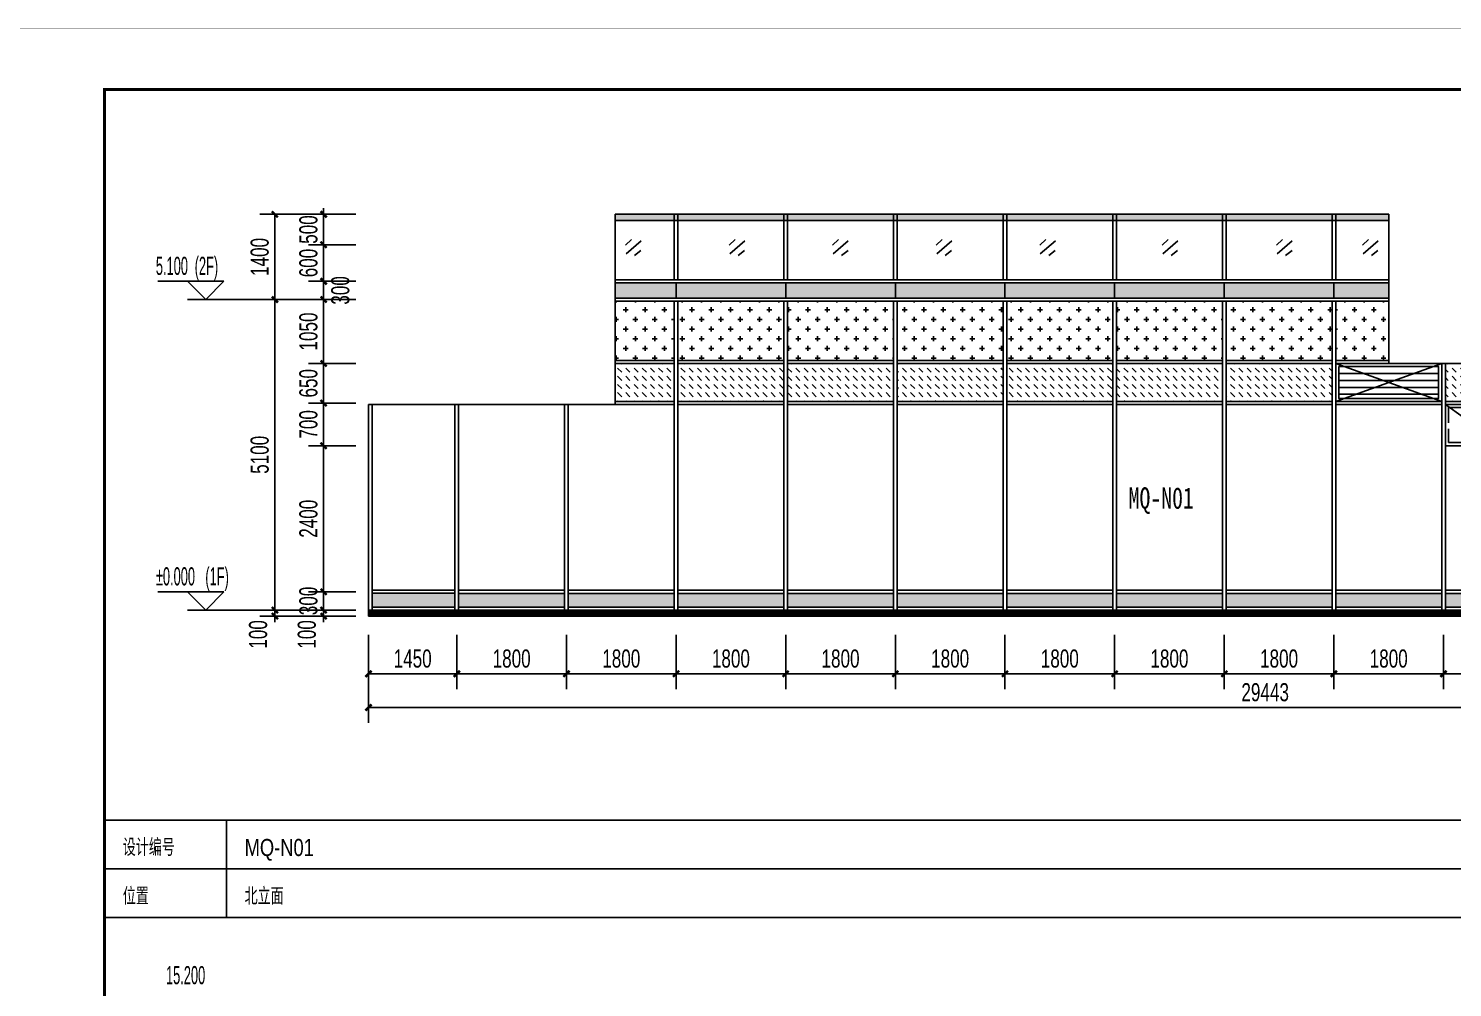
# Model space of a CAD drawing. Extents: x -483182 to 812890, y -390528 to -214858.
# Drawn here: x -208629 to -185248, y -310142 to -294389 of the extents above; entities that cross this region are included whole.
import ezdxf

# ---------------------------------------------------------------- set-up
doc = ezdxf.new("R2010")
doc.units = 0
doc.header["$LTSCALE"] = 1000
doc.header["$MEASUREMENT"] = 0
doc.linetypes.add('ACAD_ISO05W100', pattern=[34, 24, -3, 0.5, -3, 0.5, -3])
doc.linetypes.add('DASH', pattern=[0.35, 0.25, -0.1])
for name, color, linetype in [('01-标注_尺寸', 124, 'Continuous'), ('01-标注_标高', 200, 'Continuous'), ('01-标注_符号', 200, 'Continuous'), ('02-TEXT_标注', 130, 'Continuous'), ('05-填充_156', 156, 'Continuous'), ('05-填充_168', 168, 'Continuous'), ('05-填充_18', 18, 'Continuous'), ('A-0-图名图例', 2, 'Continuous'), ('A-C_窗', 140, 'Continuous'), ('A-E_栏杆', 232, 'Continuous'), ('外墙百叶', 162, 'Continuous')]:
    doc.layers.add(name, color=color, linetype=linetype)
doc.layers.add('04-不打印_辅助线', color=165, linetype='Continuous', plot=False)
doc.styles.add('_TCH_DIM', font='ros.shx', dxfattribs={"width": 0.75, "bigfont": 'jd.shx'})
doc.styles.add('_TCH_DIM_T3', font='ros.shx', dxfattribs={"width": 0.705882, "bigfont": 'jd.shx'})
doc.styles.get("Standard").update_dxf_attribs({"font": 'STXIHEI_0.TTF', "width": 0.75})
doc.dimstyles.new('_TCH_ARCH&&100', dxfattribs={"dimtxt": 297.5, "dimasz": 100, "dimexe": 250, "dimexo": 300, "dimgap": 100, "dimtad": 1, "dimdec": 0, "dimzin": 0, "dimdsep": 46, "dimtxsty": '_TCH_DIM_T3', "dimblk": 'ARCHTICK', "dimcen": 0.09, "dimclrt": 7, "dimazin": 2, "dimtfac": 1, "dimtdec": 0, "dimtix": 1, "dimtmove": 2, "dimatfit": 3, "dimfxl": 0, "dimtolj": 1, "dimtzin": 0, "dimarcsym": 0})

# ---------------------------------------------------------------- blocks, each defined once
blk = doc.blocks.new('*U325')
at = {"layer": '05-填充_168'}
h = blk.add_hatch(color=256, dxfattribs=at)
h.dxf.hatch_style = 1
h.paths.add_polyline_path([(0, 50), (1360, 50), (1360, 275), (0, 275)])
for points in [[(0, 325), (1360, 325)], [(0, 275), (1360, 275)], [(0, 50), (1360, 50)], [(0, 0), (1360, 0)]]:
    blk.add_lwpolyline(points)
blk.add_lwpolyline([(0, 50), (1360, 50), (1360, 275), (0, 275)], close=True)
blk = doc.blocks.new('*U464')
at = {"layer": '05-填充_156'}
h = blk.add_hatch(dxfattribs=at)
h.set_pattern_fill('DASH', color=256, scale=100, angle=315)
h.set_pattern_definition([(315, (17475, 318054.43), (134.703842, -3e-14), [95.25, -95.25])])
h.paths.add_polyline_path([(0, 50), (1740, 50), (1740, 675), (0, 675)])
blk.add_lwpolyline([(0, 50), (1740, 50), (1740, 675), (0, 675)], close=True)
for points in [[(0, 50), (1740, 50)], [(0, 0), (1740, 0)]]:
    blk.add_lwpolyline(points)
blk = doc.blocks.new('*U323')
at = {"layer": 'A-C_窗'}
blk.add_blockref('*U464', (-870, -312.5), dxfattribs=at)
blk = doc.blocks.new('kdytu')
at = {"layer": '05-填充_168'}
h = blk.add_hatch(color=256, dxfattribs=at)
h.dxf.hatch_style = 1
h.paths.add_polyline_path([(0, 50), (1740, 50), (1740, 275), (0, 275)])
for points in [[(0, 325), (1740, 325)], [(0, 275), (1740, 275)], [(0, 50), (1740, 50)], [(0, 0), (1740, 0)]]:
    blk.add_lwpolyline(points)
blk.add_lwpolyline([(0, 50), (1740, 50), (1740, 275), (0, 275)], close=True)
blk = doc.blocks.new('*U321')
at = {"layer": 'A-C_窗'}
blk.add_blockref('kdytu', (-870, -162.5), dxfattribs=at)
blk = doc.blocks.new('*U463')
at = {"layer": '05-填充_156'}
h = blk.add_hatch(dxfattribs=at)
h.set_pattern_fill('DASH', color=256, scale=100, angle=315)
h.set_pattern_definition([(315, (16705, 318054.43), (134.703842, -3e-14), [95.25, -95.25])])
h.paths.add_polyline_path([(0, 50), (970, 50), (970, 675), (0, 675)])
blk.add_lwpolyline([(0, 50), (970, 50), (970, 675), (0, 675)], close=True)
for points in [[(0, 50), (970, 50)], [(0, 0), (970, 0)]]:
    blk.add_lwpolyline(points)
blk = doc.blocks.new('*U336')
at = {"layer": '05-填充_168'}
h = blk.add_hatch(color=256, dxfattribs=at)
h.dxf.hatch_style = 1
h.paths.add_polyline_path([(0, 300), (12700, 300), (12700, 50), (0, 50)])
for points in [[(0, 350), (12700, 350)], [(0, 300), (12700, 300)], [(0, 50), (12700, 50)], [(0, 0), (12700, 0)]]:
    blk.add_lwpolyline(points)
for points in [[(0, 300), (12700, 300), (12700, 350), (0, 350)], [(0, 300), (12700, 300), (12700, 50), (0, 50)], [(12700, 0), (0, 0), (0, 50), (12700, 50)]]:
    blk.add_lwpolyline(points, close=True)
blk = doc.blocks.new('*U432')
at = {"layer": '05-填充_156'}
h = blk.add_hatch(dxfattribs=at)
h.set_pattern_fill('CROSS', color=136, scale=100)
h.set_pattern_definition([(0, (-32017, 312654.43), (158.75, 158.75), [79.375, -238.125]), (90, (-31977.32, 312614.74), (-158.75, 158.75), [79.375, -238.125])])
h.paths.add_polyline_path([(0, 875), (970, 875), (970, -100), (0, -100)])
for points in [[(0, 875), (970, 875), (970, -100), (0, -100)], [(970, -150), (0, -150), (0, -100), (970, -100)]]:
    blk.add_lwpolyline(points, close=True)
blk = doc.blocks.new('*U431')
at = {"layer": '05-填充_156'}
h = blk.add_hatch(dxfattribs=at)
h.set_pattern_fill('CROSS', color=136, scale=100)
h.set_pattern_definition([(0, (-32117, 312654.43), (158.75, 158.75), [79.375, -238.125]), (90, (-32077.32, 312614.74), (-158.75, 158.75), [79.375, -238.125])])
h.paths.add_polyline_path([(0, 875), (870, 875), (870, -100), (0, -100)])
for points in [[(0, 875), (870, 875), (870, -100), (0, -100)], [(870, -150), (0, -150), (0, -100), (870, -100)]]:
    blk.add_lwpolyline(points, close=True)
blk = doc.blocks.new('*U328')
at = {"layer": 'A-C_窗'}
blk.add_line((0, 125), (0, -125), dxfattribs=at)
blk = doc.blocks.new('*U326')
at = {"layer": 'A-E_栏杆'}
for p, q in [((-30, -537.5), (-30, 537.5)), ((30, -537.5), (30, 537.5))]:
    blk.add_line(p, q, dxfattribs=at)
blk = doc.blocks.new('*U430')
at = {"layer": '05-填充_156'}
h = blk.add_hatch(dxfattribs=at)
h.set_pattern_fill('CROSS', color=136, scale=100)
h.set_pattern_definition([(0, (-31247, 312654.43), (158.75, 158.75), [79.375, -238.125]), (90, (-31207.32, 312614.74), (-158.75, 158.75), [79.375, -238.125])])
h.paths.add_polyline_path([(0, 875), (1740, 875), (1740, -100), (0, -100)])
for points in [[(0, 875), (1740, 875), (1740, -100), (0, -100)], [(1740, -150), (0, -150), (0, -100), (1740, -100)]]:
    blk.add_lwpolyline(points, close=True)
blk = doc.blocks.new('*U330')
at = {"layer": 'A-C_窗'}
blk.add_blockref('*U430', (-870, -438), dxfattribs=at)
blk = doc.blocks.new('jtrsytrs')
at = {"layer": 'A-E_栏杆'}
for points in [[(861, -416), (763, -507)], [(1020, -435), (773, -648)], [(1016, -596), (911, -679)]]:
    blk.add_lwpolyline(points, dxfattribs=at)
blk = doc.blocks.new('*U327')
at = {"layer": 'A-C_窗'}
blk.add_blockref('jtrsytrs', (-907, 533), dxfattribs=at)
blk = doc.blocks.new('A$C2E0A5E3B')
blk.add_lwpolyline([(-5, 0), (1735, 0), (1735, 675), (-5, 675)], close=True)
for points in [[(-5, 675), (865, 50)], [(865, 50), (1735, 675)]]:
    blk.add_lwpolyline(points)
at = {"linetype": 'DASH'}
blk.add_lwpolyline([(45, 50), (1685, 50), (1685, 625), (45, 625)], close=True, dxfattribs=at)
at = {"layer": '04-不打印_辅助线', "width": 0.75}
blk.add_text('1807', height=285.4, dxfattribs=at).set_placement((514, 242))
blk = doc.blocks.new('*U322')
at = {"layer": 'A-C_窗'}
blk.add_blockref('A$C2E0A5E3B', (-865, -337.5), dxfattribs=at)
blk = doc.blocks.new('hgfsjdj')
at = {"layer": '外墙百叶'}
h = blk.add_hatch(dxfattribs=at)
h.set_pattern_fill('LINE', color=256, scale=120)
h.set_pattern_definition([(0, (-377982.25, 364370.43), (0, 114.3), [])])
h.paths.add_polyline_path([(15930, 3075), (17570, 3075), (17570, 3600), (15930, 3600)])
blk.add_lwpolyline([(15880, 3025), (17620, 3025)])
at = {"layer": '05-填充_18', "const_width": 100}
blk.add_lwpolyline([(29433, -450), (0, -450)], dxfattribs=at)
at = {"layer": 'A-C_窗'}
for p, q in [((5020, 3800), (5020, 4675)), ((5080, 3800), (5080, 4675)), ((17620, 3650), (17620, -400)), ((17680, 3650), (17680, -400)), ((5020, 3225), (5020, -400)), ((5080, 3225), (5080, -400)), ((6820, 3225), (6820, -400)), ((6880, 3225), (6880, -400)), ((8620, 3225), (8620, -400)), ((8680, 3225), (8680, -400)), ((10420, 3225), (10420, -400)), ((10480, 3225), (10480, -400)), ((12220, 3225), (12220, -400)), ((12280, 3225), (12280, -400)), ((14020, 3225), (14020, -400)), ((14080, 3225), (14080, -400)), ((15820, 3225), (15820, -400)), ((15880, 3225), (15880, -400)), ((0, -400), (0, 2975)), ((60, -400), (60, 2975)), ((1420, -400), (1420, 2975)), ((1480, -400), (1480, 2975)), ((3220, -400), (3220, 2975)), ((3280, -400), (3280, 2975))]:
    blk.add_line(p, q, dxfattribs=at)
for points in [[(4050, 6100), (4050, 2975), (0, 2975), (0, -500), (29433, -500), (29433, 3650), (16750, 3650), (16750, 6100)], [(15880, 3025), (17620, 3025), (17620, 3650), (15880, 3650)], [(0, -500), (29433, -500), (29433, -400), (0, -400)]]:
    blk.add_lwpolyline(points, close=True, dxfattribs=at)
blk.add_lwpolyline([(15880, 2975), (17620, 2975)], dxfattribs=at)
at = {"layer": 'A-E_栏杆'}
blk.add_line((4050, 6100), (13150, 6100), dxfattribs=at)
at = {"layer": '外墙百叶'}
for p, q in [((15880, 3025), (17620, 3650)), ((15880, 3650), (17620, 3025))]:
    blk.add_line(p, q, dxfattribs=at)
blk.add_lwpolyline([(15930, 3600), (17570, 3600), (17570, 3075), (15930, 3075)], close=True, dxfattribs=at)
at = {"layer": 'A-C_窗'}
for name, p in [('*U336', (4050, 4675)), ('*U432', (4050, 3800)), ('*U431', (15880, 3800)), ('*U463', (4050, 2975)), ('*U325', (60, -400))]:
    blk.add_blockref(name, p, dxfattribs=at)
at = {"layer": 'A-C_窗', "color": 0, "linetype": 'ByBlock', "lineweight": -2, "transparency": 16777216}
for name, p in [('*U328', (5050, 4850)), ('*U328', (6850, 4850)), ('*U328', (8650, 4850)), ('*U328', (10450, 4850)), ('*U328', (12250, 4850)), ('*U328', (14050, 4850)), ('*U328', (15850, 4850)), ('*U330', (5950, 4237)), ('*U330', (7750, 4237)), ('*U330', (9550, 4237)), ('*U330', (11350, 4237)), ('*U330', (13150, 4237)), ('*U330', (14950, 4237)), ('*U323', (5950, 3287)), ('*U323', (7750, 3287)), ('*U323', (9550, 3287)), ('*U323', (11350, 3287)), ('*U323', (13150, 3287)), ('*U323', (14950, 3287)), ('*U323', (18550, 3287)), ('*U322', (18550, 2637)), ('*U321', (2350, -238)), ('*U321', (4150, -238)), ('*U321', (5950, -238)), ('*U321', (7750, -238)), ('*U321', (9550, -238)), ('*U321', (11350, -238)), ('*U321', (13150, -238)), ('*U321', (14950, -238)), ('*U321', (16750, -238)), ('*U321', (18550, -238))]:
    blk.add_blockref(name, p, dxfattribs=at)
at = {"layer": 'A-E_栏杆', "color": 0, "linetype": 'ByBlock', "lineweight": -2, "transparency": 16777216}
for name, p in [('*U326', (5050, 5562)), ('*U326', (6850, 5562)), ('*U326', (8650, 5562)), ('*U326', (10450, 5562)), ('*U326', (12250, 5562)), ('*U326', (14050, 5562)), ('*U326', (15850, 5562)), ('*U327', (4364, 5567)), ('*U327', (6064, 5567)), ('*U327', (7764, 5567)), ('*U327', (9464, 5567)), ('*U327', (11164, 5567)), ('*U327', (13176, 5567)), ('*U327', (15054, 5567)), ('*U327', (16464, 5567))]:
    blk.add_blockref(name, p, dxfattribs=at)
blk = doc.blocks.new('图框-A1')
for points, const_width in [([(0, 0), (841, 0), (841, 594), (0, 594)], 0.05), ([(766, 584), (25, 584), (25, 10), (766, 10)], 0.5)]:
    blk.add_lwpolyline(points, close=True, dxfattribs=dict(const_width=const_width))
blk = doc.blocks.new('_ArchTick')
at = {"color": 0, "linetype": 'ByBlock', "const_width": 0.4}
blk.add_lwpolyline([(-0.5, -0.5), (0.5, 0.5)], dxfattribs=at)
blk = doc.blocks.new('*D1555')
at = {"layer": '01-标注_尺寸', "color": 0, "lineweight": -2, "transparency": 16777216}
for p, q in [((-185396, -304351), (-185396, -305239)), ((-183596, -304351), (-183596, -305239)), ((-185396, -304989), (-183596, -304989))]:
    blk.add_line(p, q, dxfattribs=at)
at = {"layer": 'Defpoints', "color": 0, "transparency": 16777216}
for p in [(-185396, -304051), (-183596, -304051), (-183596, -304989)]:
    blk.add_point(p, dxfattribs=at)
at = {"layer": '01-标注_尺寸', "color": 0, "lineweight": -2, "transparency": 16777216, "xscale": 100, "yscale": 100, "zscale": 100, "rotation": 180}
blk.add_blockref('_ArchTick', (-185396, -304989), dxfattribs=at)
at = {"layer": '01-标注_尺寸', "color": 0, "lineweight": -2, "transparency": 16777216, "xscale": 100, "yscale": 100, "zscale": 100}
blk.add_blockref('_ArchTick', (-183596, -304989), dxfattribs=at)
at = {"layer": '01-标注_尺寸', "color": 7, "transparency": 16777216, "insert": (-184496, -304740), "char_height": 297.5, "attachment_point": 5, "style": '_TCH_DIM_T3'}
blk.add_mtext('\\A1;1800', dxfattribs=at)
blk = doc.blocks.new('*D1556')
at = {"layer": '01-标注_尺寸', "color": 0, "lineweight": -2, "transparency": 16777216}
for p, q in [((-187196, -304351), (-187196, -305239)), ((-185396, -304351), (-185396, -305239)), ((-187196, -304989), (-185396, -304989))]:
    blk.add_line(p, q, dxfattribs=at)
at = {"layer": 'Defpoints', "color": 0, "transparency": 16777216}
for p in [(-187196, -304051), (-185396, -304051), (-185396, -304989)]:
    blk.add_point(p, dxfattribs=at)
at = {"layer": '01-标注_尺寸', "color": 0, "lineweight": -2, "transparency": 16777216, "xscale": 100, "yscale": 100, "zscale": 100, "rotation": 180}
blk.add_blockref('_ArchTick', (-187196, -304989), dxfattribs=at)
at = {"layer": '01-标注_尺寸', "color": 0, "lineweight": -2, "transparency": 16777216, "xscale": 100, "yscale": 100, "zscale": 100}
blk.add_blockref('_ArchTick', (-185396, -304989), dxfattribs=at)
at = {"layer": '01-标注_尺寸', "color": 7, "transparency": 16777216, "insert": (-186296, -304740), "char_height": 297.5, "attachment_point": 5, "style": '_TCH_DIM_T3'}
blk.add_mtext('\\A1;1800', dxfattribs=at)
blk = doc.blocks.new('*D1557')
at = {"layer": '01-标注_尺寸', "color": 0, "lineweight": -2, "transparency": 16777216}
for p, q in [((-188996, -304351), (-188996, -305239)), ((-187196, -304351), (-187196, -305239)), ((-188996, -304989), (-187196, -304989))]:
    blk.add_line(p, q, dxfattribs=at)
at = {"layer": 'Defpoints', "color": 0, "transparency": 16777216}
for p in [(-188996, -304051), (-187196, -304051), (-187196, -304989)]:
    blk.add_point(p, dxfattribs=at)
at = {"layer": '01-标注_尺寸', "color": 0, "lineweight": -2, "transparency": 16777216, "xscale": 100, "yscale": 100, "zscale": 100, "rotation": 180}
blk.add_blockref('_ArchTick', (-188996, -304989), dxfattribs=at)
at = {"layer": '01-标注_尺寸', "color": 0, "lineweight": -2, "transparency": 16777216, "xscale": 100, "yscale": 100, "zscale": 100}
blk.add_blockref('_ArchTick', (-187196, -304989), dxfattribs=at)
at = {"layer": '01-标注_尺寸', "color": 7, "transparency": 16777216, "insert": (-188096, -304740), "char_height": 297.5, "attachment_point": 5, "style": '_TCH_DIM_T3'}
blk.add_mtext('\\A1;1800', dxfattribs=at)
blk = doc.blocks.new('*D1558')
at = {"layer": '01-标注_尺寸', "color": 0, "lineweight": -2, "transparency": 16777216}
for p, q in [((-190796, -304351), (-190796, -305239)), ((-188996, -304351), (-188996, -305239)), ((-190796, -304989), (-188996, -304989))]:
    blk.add_line(p, q, dxfattribs=at)
at = {"layer": 'Defpoints', "color": 0, "transparency": 16777216}
for p in [(-190796, -304051), (-188996, -304051), (-188996, -304989)]:
    blk.add_point(p, dxfattribs=at)
at = {"layer": '01-标注_尺寸', "color": 0, "lineweight": -2, "transparency": 16777216, "xscale": 100, "yscale": 100, "zscale": 100, "rotation": 180}
blk.add_blockref('_ArchTick', (-190796, -304989), dxfattribs=at)
at = {"layer": '01-标注_尺寸', "color": 0, "lineweight": -2, "transparency": 16777216, "xscale": 100, "yscale": 100, "zscale": 100}
blk.add_blockref('_ArchTick', (-188996, -304989), dxfattribs=at)
at = {"layer": '01-标注_尺寸', "color": 7, "transparency": 16777216, "insert": (-189896, -304740), "char_height": 297.5, "attachment_point": 5, "style": '_TCH_DIM_T3'}
blk.add_mtext('\\A1;1800', dxfattribs=at)
blk = doc.blocks.new('*D1559')
at = {"layer": '01-标注_尺寸', "color": 0, "lineweight": -2, "transparency": 16777216}
for p, q in [((-192596, -304351), (-192596, -305239)), ((-190796, -304351), (-190796, -305239)), ((-192596, -304989), (-190796, -304989))]:
    blk.add_line(p, q, dxfattribs=at)
at = {"layer": 'Defpoints', "color": 0, "transparency": 16777216}
for p in [(-192596, -304051), (-190796, -304051), (-190796, -304989)]:
    blk.add_point(p, dxfattribs=at)
at = {"layer": '01-标注_尺寸', "color": 0, "lineweight": -2, "transparency": 16777216, "xscale": 100, "yscale": 100, "zscale": 100, "rotation": 180}
blk.add_blockref('_ArchTick', (-192596, -304989), dxfattribs=at)
at = {"layer": '01-标注_尺寸', "color": 0, "lineweight": -2, "transparency": 16777216, "xscale": 100, "yscale": 100, "zscale": 100}
blk.add_blockref('_ArchTick', (-190796, -304989), dxfattribs=at)
at = {"layer": '01-标注_尺寸', "color": 7, "transparency": 16777216, "insert": (-191696, -304740), "char_height": 297.5, "attachment_point": 5, "style": '_TCH_DIM_T3'}
blk.add_mtext('\\A1;1800', dxfattribs=at)
blk = doc.blocks.new('*D1560')
at = {"layer": '01-标注_尺寸', "color": 0, "lineweight": -2, "transparency": 16777216}
for p, q in [((-194396, -304351), (-194396, -305239)), ((-192596, -304351), (-192596, -305239)), ((-194396, -304989), (-192596, -304989))]:
    blk.add_line(p, q, dxfattribs=at)
at = {"layer": 'Defpoints', "color": 0, "transparency": 16777216}
for p in [(-194396, -304051), (-192596, -304051), (-192596, -304989)]:
    blk.add_point(p, dxfattribs=at)
at = {"layer": '01-标注_尺寸', "color": 0, "lineweight": -2, "transparency": 16777216, "xscale": 100, "yscale": 100, "zscale": 100, "rotation": 180}
blk.add_blockref('_ArchTick', (-194396, -304989), dxfattribs=at)
at = {"layer": '01-标注_尺寸', "color": 0, "lineweight": -2, "transparency": 16777216, "xscale": 100, "yscale": 100, "zscale": 100}
blk.add_blockref('_ArchTick', (-192596, -304989), dxfattribs=at)
at = {"layer": '01-标注_尺寸', "color": 7, "transparency": 16777216, "insert": (-193496, -304740), "char_height": 297.5, "attachment_point": 5, "style": '_TCH_DIM_T3'}
blk.add_mtext('\\A1;1800', dxfattribs=at)
blk = doc.blocks.new('*D1561')
at = {"layer": '01-标注_尺寸', "color": 0, "lineweight": -2, "transparency": 16777216}
for p, q in [((-196196, -304351), (-196196, -305239)), ((-194396, -304351), (-194396, -305239)), ((-196196, -304989), (-194396, -304989))]:
    blk.add_line(p, q, dxfattribs=at)
at = {"layer": 'Defpoints', "color": 0, "transparency": 16777216}
for p in [(-196196, -304051), (-194396, -304051), (-194396, -304989)]:
    blk.add_point(p, dxfattribs=at)
at = {"layer": '01-标注_尺寸', "color": 0, "lineweight": -2, "transparency": 16777216, "xscale": 100, "yscale": 100, "zscale": 100, "rotation": 180}
blk.add_blockref('_ArchTick', (-196196, -304989), dxfattribs=at)
at = {"layer": '01-标注_尺寸', "color": 0, "lineweight": -2, "transparency": 16777216, "xscale": 100, "yscale": 100, "zscale": 100}
blk.add_blockref('_ArchTick', (-194396, -304989), dxfattribs=at)
at = {"layer": '01-标注_尺寸', "color": 7, "transparency": 16777216, "insert": (-195296, -304740), "char_height": 297.5, "attachment_point": 5, "style": '_TCH_DIM_T3'}
blk.add_mtext('\\A1;1800', dxfattribs=at)
blk = doc.blocks.new('*D1562')
at = {"layer": '01-标注_尺寸', "color": 0, "lineweight": -2, "transparency": 16777216}
for p, q in [((-197996, -304351), (-197996, -305239)), ((-196196, -304351), (-196196, -305239)), ((-197996, -304989), (-196196, -304989))]:
    blk.add_line(p, q, dxfattribs=at)
at = {"layer": 'Defpoints', "color": 0, "transparency": 16777216}
for p in [(-197996, -304051), (-196196, -304051), (-196196, -304989)]:
    blk.add_point(p, dxfattribs=at)
at = {"layer": '01-标注_尺寸', "color": 0, "lineweight": -2, "transparency": 16777216, "xscale": 100, "yscale": 100, "zscale": 100, "rotation": 180}
blk.add_blockref('_ArchTick', (-197996, -304989), dxfattribs=at)
at = {"layer": '01-标注_尺寸', "color": 0, "lineweight": -2, "transparency": 16777216, "xscale": 100, "yscale": 100, "zscale": 100}
blk.add_blockref('_ArchTick', (-196196, -304989), dxfattribs=at)
at = {"layer": '01-标注_尺寸', "color": 7, "transparency": 16777216, "insert": (-197096, -304740), "char_height": 297.5, "attachment_point": 5, "style": '_TCH_DIM_T3'}
blk.add_mtext('\\A1;1800', dxfattribs=at)
blk = doc.blocks.new('*D1563')
at = {"layer": '01-标注_尺寸', "color": 0, "lineweight": -2, "transparency": 16777216}
for p, q in [((-199796, -304351), (-199796, -305239)), ((-197996, -304351), (-197996, -305239)), ((-199796, -304989), (-197996, -304989))]:
    blk.add_line(p, q, dxfattribs=at)
at = {"layer": 'Defpoints', "color": 0, "transparency": 16777216}
for p in [(-199796, -304051), (-197996, -304051), (-197996, -304989)]:
    blk.add_point(p, dxfattribs=at)
at = {"layer": '01-标注_尺寸', "color": 0, "lineweight": -2, "transparency": 16777216, "xscale": 100, "yscale": 100, "zscale": 100, "rotation": 180}
blk.add_blockref('_ArchTick', (-199796, -304989), dxfattribs=at)
at = {"layer": '01-标注_尺寸', "color": 0, "lineweight": -2, "transparency": 16777216, "xscale": 100, "yscale": 100, "zscale": 100}
blk.add_blockref('_ArchTick', (-197996, -304989), dxfattribs=at)
at = {"layer": '01-标注_尺寸', "color": 7, "transparency": 16777216, "insert": (-198896, -304740), "char_height": 297.5, "attachment_point": 5, "style": '_TCH_DIM_T3'}
blk.add_mtext('\\A1;1800', dxfattribs=at)
blk = doc.blocks.new('*D1564')
at = {"layer": '01-标注_尺寸', "color": 0, "lineweight": -2, "transparency": 16777216}
for p, q in [((-201596, -304351), (-201596, -305239)), ((-199796, -304351), (-199796, -305239)), ((-201596, -304989), (-199796, -304989))]:
    blk.add_line(p, q, dxfattribs=at)
at = {"layer": 'Defpoints', "color": 0, "transparency": 16777216}
for p in [(-201596, -304051), (-199796, -304051), (-199796, -304989)]:
    blk.add_point(p, dxfattribs=at)
at = {"layer": '01-标注_尺寸', "color": 0, "lineweight": -2, "transparency": 16777216, "xscale": 100, "yscale": 100, "zscale": 100, "rotation": 180}
blk.add_blockref('_ArchTick', (-201596, -304989), dxfattribs=at)
at = {"layer": '01-标注_尺寸', "color": 0, "lineweight": -2, "transparency": 16777216, "xscale": 100, "yscale": 100, "zscale": 100}
blk.add_blockref('_ArchTick', (-199796, -304989), dxfattribs=at)
at = {"layer": '01-标注_尺寸', "color": 7, "transparency": 16777216, "insert": (-200696, -304740), "char_height": 297.5, "attachment_point": 5, "style": '_TCH_DIM_T3'}
blk.add_mtext('\\A1;1800', dxfattribs=at)
blk = doc.blocks.new('*D1565')
at = {"layer": '01-标注_尺寸', "color": 0, "lineweight": -2, "transparency": 16777216}
for p, q in [((-203046, -304351), (-203046, -305239)), ((-201596, -304351), (-201596, -305239)), ((-203046, -304989), (-201596, -304989))]:
    blk.add_line(p, q, dxfattribs=at)
at = {"layer": 'Defpoints', "color": 0, "transparency": 16777216}
for p in [(-203046, -304051), (-201596, -304051), (-201596, -304989)]:
    blk.add_point(p, dxfattribs=at)
at = {"layer": '01-标注_尺寸', "color": 0, "lineweight": -2, "transparency": 16777216, "xscale": 100, "yscale": 100, "zscale": 100, "rotation": 180}
blk.add_blockref('_ArchTick', (-203046, -304989), dxfattribs=at)
at = {"layer": '01-标注_尺寸', "color": 0, "lineweight": -2, "transparency": 16777216, "xscale": 100, "yscale": 100, "zscale": 100}
blk.add_blockref('_ArchTick', (-201596, -304989), dxfattribs=at)
at = {"layer": '01-标注_尺寸', "color": 7, "transparency": 16777216, "insert": (-202321, -304740), "char_height": 297.5, "attachment_point": 5, "style": '_TCH_DIM_T3'}
blk.add_mtext('\\A1;1450', dxfattribs=at)
blk = doc.blocks.new('*D1566')
at = {"layer": '01-标注_尺寸', "color": 0, "lineweight": -2, "transparency": 16777216}
for p, q in [((-203046, -304404), (-203046, -305792)), ((-173602, -304404), (-173602, -305792)), ((-203046, -305542), (-173602, -305542))]:
    blk.add_line(p, q, dxfattribs=at)
at = {"layer": 'Defpoints', "color": 0, "transparency": 16777216}
for p in [(-203046, -304104), (-173602, -304104), (-173602, -305542)]:
    blk.add_point(p, dxfattribs=at)
at = {"layer": '01-标注_尺寸', "color": 0, "lineweight": -2, "transparency": 16777216, "xscale": 100, "yscale": 100, "zscale": 100, "rotation": 180}
blk.add_blockref('_ArchTick', (-203046, -305542), dxfattribs=at)
at = {"layer": '01-标注_尺寸', "color": 0, "lineweight": -2, "transparency": 16777216, "xscale": 100, "yscale": 100, "zscale": 100}
blk.add_blockref('_ArchTick', (-173602, -305542), dxfattribs=at)
at = {"layer": '01-标注_尺寸', "color": 7, "transparency": 16777216, "insert": (-188324, -305293), "char_height": 297.5, "attachment_point": 5, "style": '_TCH_DIM_T3'}
blk.add_mtext('\\A1;29443', dxfattribs=at)
blk = doc.blocks.new('*D1854')
at = {"layer": '01-标注_尺寸', "color": 0, "lineweight": -2, "transparency": 16777216}
for p, q in [((-203621, -303942), (-204833, -303942)), ((-204583, -303942), (-204583, -303842)), ((-204583, -304042), (-204583, -303942)), ((-203621, -304042), (-204833, -304042)), ((-204583, -304042), (-204583, -304142))]:
    blk.add_line(p, q, dxfattribs=at)
at = {"layer": 'Defpoints', "color": 0, "transparency": 16777216}
for p in [(-204583, -303942), (-203321, -303942), (-203321, -304042)]:
    blk.add_point(p, dxfattribs=at)
at = {"layer": '01-标注_尺寸', "color": 0, "lineweight": -2, "transparency": 16777216, "xscale": 100, "yscale": 100, "zscale": 100}
for p, rotation in [((-204583, -303942), 270), ((-204583, -304042), 90)]:
    blk.add_blockref('_ArchTick', p, dxfattribs=dict(at, rotation=rotation))
at = {"layer": '01-标注_尺寸', "color": 7, "transparency": 16777216, "insert": (-204858, -304342), "char_height": 297.5, "attachment_point": 5, "rotation": 90, "style": '_TCH_DIM_T3'}
blk.add_mtext('\\A1;100', dxfattribs=at)
blk = doc.blocks.new('*D1855')
at = {"layer": '01-标注_尺寸', "color": 0, "lineweight": -2, "transparency": 16777216}
for p, q in [((-203621, -298842), (-204833, -298842)), ((-204583, -303942), (-204583, -298842)), ((-203621, -303942), (-204833, -303942))]:
    blk.add_line(p, q, dxfattribs=at)
at = {"layer": 'Defpoints', "color": 0, "transparency": 16777216}
for p in [(-204583, -298842), (-203321, -298842), (-203321, -303942)]:
    blk.add_point(p, dxfattribs=at)
at = {"layer": '01-标注_尺寸', "color": 0, "lineweight": -2, "transparency": 16777216, "xscale": 100, "yscale": 100, "zscale": 100}
for p, rotation in [((-204583, -298842), 90), ((-204583, -303942), 270)]:
    blk.add_blockref('_ArchTick', p, dxfattribs=dict(at, rotation=rotation))
at = {"layer": '01-标注_尺寸', "color": 7, "transparency": 16777216, "insert": (-204832, -301392), "char_height": 297.5, "attachment_point": 5, "rotation": 90, "style": '_TCH_DIM_T3'}
blk.add_mtext('\\A1;5100', dxfattribs=at)
blk = doc.blocks.new('*D1856')
at = {"layer": '01-标注_尺寸', "color": 0, "lineweight": -2, "transparency": 16777216}
for p, q in [((-203621, -297442), (-204833, -297442)), ((-204583, -298842), (-204583, -297442)), ((-203621, -298842), (-204833, -298842))]:
    blk.add_line(p, q, dxfattribs=at)
at = {"layer": 'Defpoints', "color": 0, "transparency": 16777216}
for p in [(-204583, -297442), (-203321, -297442), (-203321, -298842)]:
    blk.add_point(p, dxfattribs=at)
at = {"layer": '01-标注_尺寸', "color": 0, "lineweight": -2, "transparency": 16777216, "xscale": 100, "yscale": 100, "zscale": 100}
for p, rotation in [((-204583, -297442), 90), ((-204583, -298842), 270)]:
    blk.add_blockref('_ArchTick', p, dxfattribs=dict(at, rotation=rotation))
at = {"layer": '01-标注_尺寸', "color": 7, "transparency": 16777216, "insert": (-204832, -298142), "char_height": 297.5, "attachment_point": 5, "rotation": 90, "style": '_TCH_DIM_T3'}
blk.add_mtext('\\A1;1400', dxfattribs=at)
blk = doc.blocks.new('*D1857')
at = {"layer": '01-标注_尺寸', "color": 0, "lineweight": -2, "transparency": 16777216}
for p, q in [((-203253, -303942), (-204033, -303942)), ((-203783, -303942), (-203783, -303842)), ((-203783, -304042), (-203783, -303942)), ((-203253, -304042), (-204033, -304042)), ((-203783, -304042), (-203783, -304142))]:
    blk.add_line(p, q, dxfattribs=at)
at = {"layer": 'Defpoints', "color": 0, "transparency": 16777216}
for p in [(-203783, -303942), (-202953, -303942), (-202953, -304042)]:
    blk.add_point(p, dxfattribs=at)
at = {"layer": '01-标注_尺寸', "color": 0, "lineweight": -2, "transparency": 16777216, "xscale": 100, "yscale": 100, "zscale": 100}
for p, rotation in [((-203783, -303942), 270), ((-203783, -304042), 90)]:
    blk.add_blockref('_ArchTick', p, dxfattribs=dict(at, rotation=rotation))
at = {"layer": '01-标注_尺寸', "color": 7, "transparency": 16777216, "insert": (-204058, -304342), "char_height": 297.5, "attachment_point": 5, "rotation": 90, "style": '_TCH_DIM_T3'}
blk.add_mtext('\\A1;100', dxfattribs=at)
blk = doc.blocks.new('*D1858')
at = {"layer": '01-标注_尺寸', "color": 0, "lineweight": -2, "transparency": 16777216}
for p, q in [((-203253, -303642), (-204033, -303642)), ((-203783, -303642), (-203783, -303542)), ((-203783, -303942), (-203783, -303642)), ((-203253, -303942), (-204033, -303942)), ((-203783, -303942), (-203783, -304042))]:
    blk.add_line(p, q, dxfattribs=at)
at = {"layer": 'Defpoints', "color": 0, "transparency": 16777216}
for p in [(-203783, -303642), (-202953, -303642), (-202953, -303942)]:
    blk.add_point(p, dxfattribs=at)
at = {"layer": '01-标注_尺寸', "color": 0, "lineweight": -2, "transparency": 16777216, "xscale": 100, "yscale": 100, "zscale": 100}
for p, rotation in [((-203783, -303642), 270), ((-203783, -303942), 90)]:
    blk.add_blockref('_ArchTick', p, dxfattribs=dict(at, rotation=rotation))
at = {"layer": '01-标注_尺寸', "color": 7, "transparency": 16777216, "insert": (-204032, -303792), "char_height": 297.5, "attachment_point": 5, "rotation": 90, "style": '_TCH_DIM_T3'}
blk.add_mtext('\\A1;300', dxfattribs=at)
blk = doc.blocks.new('*D1859')
at = {"layer": '01-标注_尺寸', "color": 0, "lineweight": -2, "transparency": 16777216}
for p, q in [((-203253, -301242), (-204033, -301242)), ((-203783, -303642), (-203783, -301242)), ((-203253, -303642), (-204033, -303642))]:
    blk.add_line(p, q, dxfattribs=at)
at = {"layer": 'Defpoints', "color": 0, "transparency": 16777216}
for p in [(-203783, -301242), (-202953, -301242), (-202953, -303642)]:
    blk.add_point(p, dxfattribs=at)
at = {"layer": '01-标注_尺寸', "color": 0, "lineweight": -2, "transparency": 16777216, "xscale": 100, "yscale": 100, "zscale": 100}
for p, rotation in [((-203783, -301242), 90), ((-203783, -303642), 270)]:
    blk.add_blockref('_ArchTick', p, dxfattribs=dict(at, rotation=rotation))
at = {"layer": '01-标注_尺寸', "color": 7, "transparency": 16777216, "insert": (-204032, -302442), "char_height": 297.5, "attachment_point": 5, "rotation": 90, "style": '_TCH_DIM_T3'}
blk.add_mtext('\\A1;2400', dxfattribs=at)
blk = doc.blocks.new('*D1860')
at = {"layer": '01-标注_尺寸', "color": 0, "lineweight": -2, "transparency": 16777216}
for p, q in [((-203253, -300542), (-204033, -300542)), ((-203783, -301242), (-203783, -300542)), ((-203253, -301242), (-204033, -301242))]:
    blk.add_line(p, q, dxfattribs=at)
at = {"layer": 'Defpoints', "color": 0, "transparency": 16777216}
for p in [(-203783, -300542), (-202953, -300542), (-202953, -301242)]:
    blk.add_point(p, dxfattribs=at)
at = {"layer": '01-标注_尺寸', "color": 0, "lineweight": -2, "transparency": 16777216, "xscale": 100, "yscale": 100, "zscale": 100}
for p, rotation in [((-203783, -300542), 90), ((-203783, -301242), 270)]:
    blk.add_blockref('_ArchTick', p, dxfattribs=dict(at, rotation=rotation))
at = {"layer": '01-标注_尺寸', "color": 7, "transparency": 16777216, "insert": (-204032, -300892), "char_height": 297.5, "attachment_point": 5, "rotation": 90, "style": '_TCH_DIM_T3'}
blk.add_mtext('\\A1;700', dxfattribs=at)
blk = doc.blocks.new('*D1861')
at = {"layer": '01-标注_尺寸', "color": 0, "lineweight": -2, "transparency": 16777216}
for p, q in [((-203253, -299892), (-204033, -299892)), ((-203783, -300542), (-203783, -299892)), ((-203253, -300542), (-204033, -300542))]:
    blk.add_line(p, q, dxfattribs=at)
at = {"layer": 'Defpoints', "color": 0, "transparency": 16777216}
for p in [(-203783, -299892), (-202953, -299892), (-202953, -300542)]:
    blk.add_point(p, dxfattribs=at)
at = {"layer": '01-标注_尺寸', "color": 0, "lineweight": -2, "transparency": 16777216, "xscale": 100, "yscale": 100, "zscale": 100}
for p, rotation in [((-203783, -299892), 90), ((-203783, -300542), 270)]:
    blk.add_blockref('_ArchTick', p, dxfattribs=dict(at, rotation=rotation))
at = {"layer": '01-标注_尺寸', "color": 7, "transparency": 16777216, "insert": (-204032, -300217), "char_height": 297.5, "attachment_point": 5, "rotation": 90, "style": '_TCH_DIM_T3'}
blk.add_mtext('\\A1;650', dxfattribs=at)
blk = doc.blocks.new('*D1862')
at = {"layer": '01-标注_尺寸', "color": 0, "lineweight": -2, "transparency": 16777216}
for p, q in [((-203253, -298842), (-204033, -298842)), ((-203783, -299892), (-203783, -298842)), ((-203253, -299892), (-204033, -299892))]:
    blk.add_line(p, q, dxfattribs=at)
at = {"layer": 'Defpoints', "color": 0, "transparency": 16777216}
for p in [(-203783, -298842), (-202953, -298842), (-202953, -299892)]:
    blk.add_point(p, dxfattribs=at)
at = {"layer": '01-标注_尺寸', "color": 0, "lineweight": -2, "transparency": 16777216, "xscale": 100, "yscale": 100, "zscale": 100}
for p, rotation in [((-203783, -298842), 90), ((-203783, -299892), 270)]:
    blk.add_blockref('_ArchTick', p, dxfattribs=dict(at, rotation=rotation))
at = {"layer": '01-标注_尺寸', "color": 7, "transparency": 16777216, "insert": (-204032, -299367), "char_height": 297.5, "attachment_point": 5, "rotation": 90, "style": '_TCH_DIM_T3'}
blk.add_mtext('\\A1;1050', dxfattribs=at)
blk = doc.blocks.new('*D1863')
at = {"layer": '01-标注_尺寸', "color": 0, "lineweight": -2, "transparency": 16777216}
for p, q in [((-203253, -298542), (-204033, -298542)), ((-203783, -298842), (-203783, -298542)), ((-203253, -298842), (-204033, -298842))]:
    blk.add_line(p, q, dxfattribs=at)
at = {"layer": 'Defpoints', "color": 0, "transparency": 16777216}
for p in [(-203783, -298542), (-202953, -298542), (-202953, -298842)]:
    blk.add_point(p, dxfattribs=at)
at = {"layer": '01-标注_尺寸', "color": 0, "lineweight": -2, "transparency": 16777216, "xscale": 100, "yscale": 100, "zscale": 100}
for p, rotation in [((-203783, -298542), 90), ((-203783, -298842), 270)]:
    blk.add_blockref('_ArchTick', p, dxfattribs=dict(at, rotation=rotation))
at = {"layer": '01-标注_尺寸', "color": 7, "transparency": 16777216, "insert": (-203508, -298692), "char_height": 297.5, "attachment_point": 5, "rotation": 90, "style": '_TCH_DIM_T3'}
blk.add_mtext('\\A1;300', dxfattribs=at)
blk = doc.blocks.new('*D1864')
at = {"layer": '01-标注_尺寸', "color": 0, "lineweight": -2, "transparency": 16777216}
for p, q in [((-203253, -297942), (-204033, -297942)), ((-203783, -298542), (-203783, -297942)), ((-203253, -298542), (-204033, -298542))]:
    blk.add_line(p, q, dxfattribs=at)
at = {"layer": 'Defpoints', "color": 0, "transparency": 16777216}
for p in [(-203783, -297942), (-202953, -297942), (-202953, -298542)]:
    blk.add_point(p, dxfattribs=at)
at = {"layer": '01-标注_尺寸', "color": 0, "lineweight": -2, "transparency": 16777216, "xscale": 100, "yscale": 100, "zscale": 100}
for p, rotation in [((-203783, -297942), 90), ((-203783, -298542), 270)]:
    blk.add_blockref('_ArchTick', p, dxfattribs=dict(at, rotation=rotation))
at = {"layer": '01-标注_尺寸', "color": 7, "transparency": 16777216, "insert": (-204032, -298242), "char_height": 297.5, "attachment_point": 5, "rotation": 90, "style": '_TCH_DIM_T3'}
blk.add_mtext('\\A1;600', dxfattribs=at)
blk = doc.blocks.new('*D1865')
at = {"layer": '01-标注_尺寸', "color": 0, "lineweight": -2, "transparency": 16777216}
for p, q in [((-203783, -297442), (-203783, -297342)), ((-203253, -297442), (-204033, -297442)), ((-203783, -297942), (-203783, -297442)), ((-203253, -297942), (-204033, -297942)), ((-203783, -297942), (-203783, -298042))]:
    blk.add_line(p, q, dxfattribs=at)
at = {"layer": 'Defpoints', "color": 0, "transparency": 16777216}
for p in [(-203783, -297442), (-202953, -297442), (-202953, -297942)]:
    blk.add_point(p, dxfattribs=at)
at = {"layer": '01-标注_尺寸', "color": 0, "lineweight": -2, "transparency": 16777216, "xscale": 100, "yscale": 100, "zscale": 100}
for p, rotation in [((-203783, -297442), 270), ((-203783, -297942), 90)]:
    blk.add_blockref('_ArchTick', p, dxfattribs=dict(at, rotation=rotation))
at = {"layer": '01-标注_尺寸', "color": 7, "transparency": 16777216, "insert": (-204032, -297692), "char_height": 297.5, "attachment_point": 5, "rotation": 90, "style": '_TCH_DIM_T3'}
blk.add_mtext('\\A1;500', dxfattribs=at)

msp = doc.modelspace()

# ---------------------------------------------------------------- hatches: boundary and pattern name
at = {"layer": '05-填充_18'}
h = msp.add_hatch(color=256, dxfattribs=at)
h.dxf.hatch_style = 1
h.paths.add_polyline_path([(-198996, -297441.9), (-186296, -297441.9), (-186296, -297541.9), (-198996, -297541.9)])

# ---------------------------------------------------------------- linework, layer by layer
msp.add_lwpolyline([(-198996, -300516.9), (-198996, -300566.9)])
at = {"layer": '01-标注_标高'}
for p, q in [((-205419.3, -298541.9), (-206507.3, -298541.9)), ((-205719.3, -298841.9), (-206019.3, -298541.9)), ((-205719.3, -298841.9), (-205419.3, -298541.9)), ((-204832.8, -298841.9), (-206019.3, -298841.9)), ((-205419.3, -303641.9), (-206507.3, -303641.9)), ((-205719.3, -303941.9), (-206019.3, -303641.9)), ((-205719.3, -303941.9), (-205419.3, -303641.9)), ((-204832.8, -303941.9), (-206019.3, -303941.9))]:
    msp.add_line(p, q, dxfattribs=at)
at = {"layer": 'A-0-图名图例'}
for p, q in [((-207380, -307391.9), (-133280, -307391.9)), ((-205380, -307391.9), (-205380, -308991.9)), ((-207380, -308191.9), (-133280, -308191.9)), ((-207380, -308991.9), (-133280, -308991.9))]:
    msp.add_line(p, q, dxfattribs=at)
at = {"layer": 'A-E_栏杆'}
msp.add_lwpolyline([(-198996, -297441.9), (-186296, -297441.9), (-186296, -297541.9), (-198996, -297541.9)], close=True, dxfattribs=at)

# ---------------------------------------------------------------- block references
at = {"xscale": 100, "yscale": 100, "zscale": 100}
msp.add_blockref('图框-A1', (-209880, -353791.9), dxfattribs=at)
at = {"layer": 'A-C_窗'}
msp.add_blockref('hgfsjdj', (-203046, -303541.9), dxfattribs=at)

# ---------------------------------------------------------------- texts
at = {"layer": '01-标注_符号', "color": 7, "width": 0.75}
msp.add_text('MQ-N01', height=350, dxfattribs=at).set_placement((-190566.2, -302276.7))
at = {"layer": '02-TEXT_标注', "style": '_TCH_DIM', "width": 0.529412}
for s, p in [('5.100', (-206537.3, -298436.9)), ('(2F)', (-205900.1, -298436.9)), ('%%P0.000', (-206537.3, -303536.9)), ('(1F)', (-205725.1, -303536.9)), ('15.200', (-206371.2, -310086.9))]:
    msp.add_text(s, height=297.5, dxfattribs=at).set_placement(p)
at = {"layer": '02-TEXT_标注', "linetype": 'ACAD_ISO05W100', "style": '_TCH_DIM', "width": 0.8}
for s, p in [('设计编号', (-207080, -307980.4)), ('MQ-N01', (-205080, -307981.9)), ('位置', (-207080, -308781.9)), ('北立面', (-205080, -308781.9))]:
    msp.add_text(s, height=281.25, dxfattribs=at).set_placement(p)

# ---------------------------------------------------------------- dimensions: what is measured, and where the dimension line sits
at = {"layer": '01-标注_尺寸'}
for p1, p2, distance, picture, middle in [((-203321.1, -298841.9), (-203321.1, -297441.9), 1261.7, '*D1856', (-204831.5, -298141.9)), ((-202953, -297941.9), (-202953, -297441.9), 829.8, '*D1865', (-204031.5, -297691.9)), ((-202953, -298541.9), (-202953, -297941.9), 829.8, '*D1864', (-204031.5, -298241.9)), ((-203321.1, -303941.9), (-203321.1, -298841.9), 1261.7, '*D1855', (-204831.5, -301391.9)), ((-202953, -299891.9), (-202953, -298841.9), 829.8, '*D1862', (-204031.5, -299366.9)), ((-202953, -300541.9), (-202953, -299891.9), 829.8, '*D1861', (-204031.5, -300216.9)), ((-202953, -301241.9), (-202953, -300541.9), 829.8, '*D1860', (-204031.5, -300891.9)), ((-202953, -303641.9), (-202953, -301241.9), 829.8, '*D1859', (-204031.5, -302441.9)), ((-202953, -303941.9), (-202953, -303641.9), 829.8, '*D1858', (-204031.5, -303791.9)), ((-203045.8, -304050.9), (-201596, -304050.9), -938.1, '*D1565', (-202320.9, -304740.3)), ((-203045.8, -304103.8), (-173602.5, -304103.8), -1438.1, '*D1566', (-188324.2, -305293.2)), ((-201596, -304050.9), (-199796, -304050.9), -938.1, '*D1564', (-200696, -304740.3)), ((-199796, -304050.9), (-197996, -304050.9), -938.1, '*D1563', (-198896, -304740.3)), ((-197996, -304050.9), (-196196, -304050.9), -938.1, '*D1562', (-197096, -304740.3)), ((-196196, -304050.9), (-194396, -304050.9), -938.1, '*D1561', (-195296, -304740.3)), ((-194396, -304050.9), (-192596, -304050.9), -938.1, '*D1560', (-193496, -304740.3)), ((-192596, -304050.9), (-190796, -304050.9), -938.1, '*D1559', (-191696, -304740.3)), ((-190796, -304050.9), (-188996, -304050.9), -938.1, '*D1558', (-189896, -304740.3)), ((-188996, -304050.9), (-187196, -304050.9), -938.1, '*D1557', (-188096, -304740.3)), ((-187196, -304050.9), (-185396, -304050.9), -938.1, '*D1556', (-186296, -304740.3)), ((-185396, -304050.9), (-183596, -304050.9), -938.1, '*D1555', (-184496, -304740.3))]:
    dim = msp.add_aligned_dim(p1=p1, p2=p2, distance=distance, dimstyle='_TCH_ARCH&&100', dxfattribs=at)
    dim.commit()
    dim.dimension.update_dxf_attribs({"geometry": picture, "text_midpoint": middle})
for base, p1, p2, picture, middle in [((-203782.8, -298541.9), (-202953, -298841.9), (-202953, -298541.9), '*D1863', (-203507.8, -298691.9)), ((-204582.8, -303941.9), (-203321.1, -304041.9), (-203321.1, -303941.9), '*D1854', (-204857.8, -304341.9)), ((-203782.8, -303941.9), (-202953, -304041.9), (-202953, -303941.9), '*D1857', (-204057.8, -304341.9))]:
    dim = msp.add_linear_dim(base=base, p1=p1, p2=p2, angle=90, dimstyle='_TCH_ARCH&&100', dxfattribs=at)
    dim.commit()
    dim.dimension.update_dxf_attribs({"geometry": picture, "text_midpoint": middle, "dimtype": 161})

doc.saveas('drawing.dxf')
